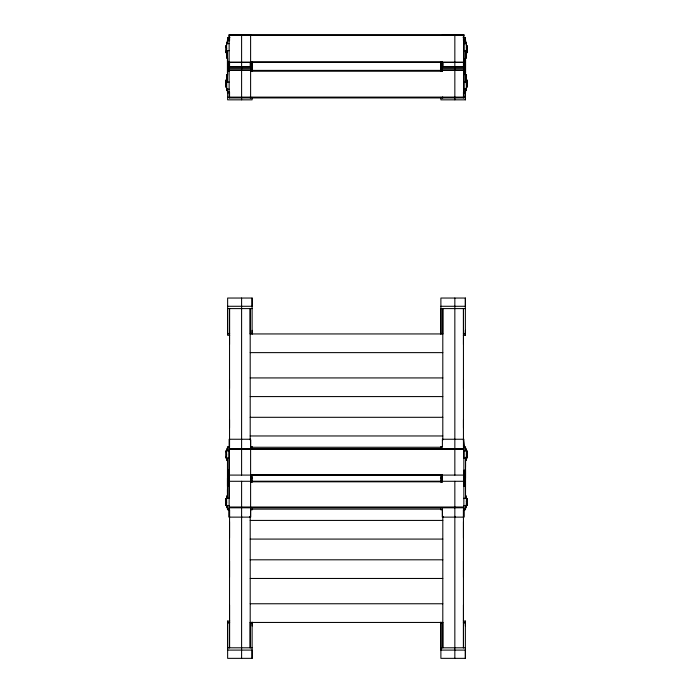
<?xml version="1.0" encoding="UTF-8"?>
<svg xmlns="http://www.w3.org/2000/svg" width="693" height="693" viewBox="0 0 693 693"><rect width="100%" height="100%" fill="white"/><g stroke="black" fill="none" stroke-linecap="round" stroke-linejoin="round"><path stroke-width="1.04" d="M225.701 501.949L225.701 505.353L225.701 498.536L225.701 499.887M225.701 457.207L225.701 457.848L225.701 451.039L225.701 451.689M225.701 84.503L225.701 86.989L225.701 80.171L225.701 83.099M225.701 51.299L225.701 52.659L225.701 45.851L225.701 47.211M226.611 502.538L226.611 501.949M226.611 454.972L226.611 454.443M226.611 81.02L226.611 74.861L226.611 84.771M226.611 48.527L226.611 48.016M226.611 44.794L226.611 42.308L227.469 42.308M227.469 59.815L227.469 82.051L227.469 76.793L226.611 76.793M227.469 42.481L227.469 40.012L229.548 39.969L229.14 35.759M227.633 621.058L227.633 658.35L252.113 658.35L252.113 650.103L227.633 650.103L227.633 621.058L229.781 621.058M227.633 90.229L227.633 99.844L252.113 99.835L252.113 97.358M227.633 75.26L227.633 68.65M229.781 37.491L227.633 37.751L229.781 37.751M228.283 69.906L228.283 67.966M463.452 34.953L463.86 35.759L463.86 34.65L229.14 34.65L229.14 71.171L228.283 71.171L228.283 61.434L229.14 61.504M228.283 62.318L228.283 61.417M442.394 482.215L442.394 474.939L250.606 474.939L250.606 517.134L229.14 517.134L229.14 507.796L463.86 507.796L463.86 517.134L442.394 517.134L442.394 508.974M463.86 39.969L463.86 97.93L229.14 97.93L229.14 61.417M229.14 34.65L250.606 34.65L250.606 97.93M229.548 509.987L229.548 647.799L229.548 622.92L227.633 622.92M229.548 427.806L229.548 419.663M229.548 388.426L229.548 380.275M229.548 344.473L229.548 336.322M229.548 92.013L229.548 97.358L227.633 97.358M229.548 70.417L250.199 70.417M229.548 62.457L229.548 66.693L250.199 66.693L250.199 62.413M241.597 658.35L241.597 481.288M241.597 475.095L241.597 298.042M241.597 99.835L241.597 97.358M241.597 34.953L241.597 97.93M250.606 475.095L250.606 439.249L229.14 439.249L229.14 517.134M250.606 446.777L250.606 440.029M251.472 69.906L251.472 67.966M250.606 61.79L250.606 71.067L251.472 71.007L251.472 64.839L250.606 64.839M252.113 626.048L252.113 622.063M229.781 335.325L227.633 335.325L227.633 298.042L252.113 298.042L252.113 333.463L250.199 333.463L250.199 308.593L250.199 440.029M252.113 66.693L252.113 62.413M252.278 70.417L252.278 61.937M440.722 70.417L440.722 61.937M440.887 622.063L440.887 658.35L465.367 658.35L465.367 650.103L440.887 650.103L440.887 622.453M440.887 97.358L440.887 99.844L465.367 99.835L465.367 90.948M440.887 70.981L440.887 68.65M441.528 69.906L441.528 67.966M442.394 71.007L441.528 71.007L441.528 62.058M442.394 517.134L442.394 509.13L250.606 509.13M442.394 61.937L442.394 70.946L250.606 70.937M442.394 34.693L463.86 34.65M442.801 70.417L463.452 70.417M463.452 62.457L463.452 66.693L442.801 66.693L442.801 62.457M454.842 658.35L454.842 481.288M454.842 475.095L454.842 298.042M454.842 34.953L454.842 99.835M463.452 509.987L463.452 647.799L463.452 622.92L465.367 622.92M463.452 427.806L463.452 419.663M463.452 388.426L463.452 380.275M463.452 344.473L463.452 336.322M463.452 97.124L465.367 97.358M463.452 40.766L463.452 35.759M464.717 69.906L464.717 67.966M463.86 71.171L464.717 71.145L464.717 64.839L463.86 64.839M464.717 62.318L464.717 61.417L464.717 65.592L465.531 65.592M465.367 626.048L465.367 621.058L463.262 621.058M463.262 335.325L465.367 335.325L465.367 333.939L463.262 333.939M440.887 334.329L440.887 298.042L465.367 298.042L465.367 333.463L463.452 333.463L463.452 308.593L463.452 447.47M465.367 99.844L465.367 90.229M465.367 75.26L465.367 68.65M465.367 66.693L465.367 58.143M465.367 42.108L465.367 37.491L463.262 37.491M465.531 59.815L465.531 82.051L465.531 76.793L466.389 76.793M465.531 42.481L465.531 40.012L463.452 39.969M466.389 506.219L466.389 503.62M466.389 501.949L466.389 501.411M466.389 498.51L466.389 497.678M466.389 458.705L466.389 456.063M466.389 454.443L466.389 453.854M466.389 451.853L466.389 450.181M466.389 81.02L466.389 74.861L466.389 84.269M466.389 49.653L466.389 58.047L466.389 42.221M466.389 48.016L466.389 47.453M466.389 45.946L466.389 44.976M466.389 44.794L466.389 42.308L465.531 42.308M467.299 504.002L467.299 505.353L467.299 498.536L467.299 502.442M467.299 454.937L467.299 457.848L467.299 451.039L467.299 453.95M467.299 84.503L467.299 86.989L467.299 80.171L467.299 83.099M229.14 35.464L463.86 35.464L463.86 92.082L465.531 92.082L465.531 89.128L465.531 92.827L463.86 92.784M463.262 37.751L465.367 37.751L465.367 43.079M227.469 40.705L229.14 40.705M463.86 40.705L465.531 40.705M226.611 43.65L229.14 43.65M463.86 43.65L466.389 43.65M226.611 50.71L229.14 50.71M463.86 50.71L466.389 50.71M466.389 53.664L465.531 53.664L465.531 56.055L466.389 56.055M226.611 56.055L227.469 56.055L227.469 53.664L226.611 53.664L226.611 58.047L226.611 42.221M463.86 61.417L464.717 61.504M228.283 61.634L229.14 61.634M463.86 61.634L464.717 61.634M228.283 61.703L229.14 61.824M463.86 61.703L464.717 61.824M228.283 62.058L229.14 62.058M250.606 62.058L442.394 62.058M463.86 62.058L464.717 62.058M229.14 62.162L463.86 62.162M227.469 62.318L229.14 62.344M250.606 62.318L251.472 62.344M441.528 62.318L442.394 62.344M463.86 62.344L465.531 62.318M229.14 62.457L250.606 62.457M442.394 62.457L463.86 62.457M228.283 62.673L229.14 62.673M250.606 62.673L251.472 62.673M441.528 62.673L442.394 62.673M463.86 62.673L464.717 62.673M227.469 62.794L228.283 62.794M251.472 62.794L252.278 62.794M440.722 62.794L441.528 62.794M464.717 62.794L465.531 62.794M228.283 63.046L229.14 63.046M250.606 63.046L251.472 63.046M441.528 63.046L442.394 63.046M463.86 63.046L464.717 63.046M228.283 63.453L229.14 63.453M250.606 63.453L251.472 63.453M441.528 63.453L442.394 63.453M463.86 63.453L464.717 63.453M228.283 63.886L229.14 63.886M250.606 63.886L251.472 63.886M441.528 63.886L442.394 63.886M463.86 63.886L464.717 63.886M228.283 64.354L229.14 64.354M250.606 64.354L251.472 64.354M441.528 64.354L442.394 64.354M463.86 64.354L464.717 64.354M228.283 64.839L229.14 64.839M441.528 64.839L442.394 64.839M227.469 65.592L228.283 65.592M252.278 65.592L251.472 65.592L251.472 62.058M440.722 65.592L441.528 65.592M227.469 66.978L228.283 66.978M251.472 66.978L252.278 66.978M440.722 66.978L441.528 66.978M464.717 66.978L465.531 66.978M228.707 67.195L251.065 67.195M441.961 67.195L464.31 67.195M228.283 67.706L229.14 67.706M250.606 67.706L251.472 67.706M441.528 67.706L442.394 67.706M463.86 67.706L464.717 67.706M228.283 68.191L229.14 68.191M250.606 68.191L251.472 68.191M441.528 68.191L442.394 68.191M463.86 68.191L464.717 68.191M228.283 68.659L251.472 68.659M441.528 68.659L464.717 68.659M228.283 69.101L229.14 69.101M250.606 69.101L251.472 69.101M441.528 69.101L442.394 69.101M463.86 69.101L464.717 69.101M228.283 69.508L229.14 69.508M250.606 69.508L251.472 69.508M441.528 69.508L442.394 69.508M463.86 69.508L464.717 69.508M227.469 69.906L229.14 69.889M250.606 69.889L252.278 69.906M440.722 69.906L442.394 69.889M463.86 69.889L465.531 69.906M228.707 70.149L251.065 70.149M441.961 70.149L464.31 70.149M228.283 70.218L229.14 70.218M250.606 70.218L251.472 70.218M441.528 70.218L442.394 70.218M463.86 70.218L464.717 70.218M227.469 70.409L228.283 70.409M229.14 70.417L463.86 70.4M464.717 70.409L465.531 70.409M228.283 70.504L229.14 70.504M250.606 70.504L442.394 70.504M463.86 70.504L464.717 70.504M228.283 70.747L229.14 70.747M250.606 70.747L442.394 70.747M463.86 70.747L464.717 70.747M228.283 70.937L229.14 70.937M463.86 70.937L464.717 70.937M228.283 71.067L229.14 71.067M463.86 71.067L464.717 71.067M226.611 79.106L227.469 79.106M465.531 79.106L466.389 79.106M229.14 82.051L226.611 82.051L226.611 89.128L229.14 89.128M463.86 82.051L466.389 82.051L466.389 89.128L463.86 89.128M226.611 90.497L227.469 90.497M465.531 90.497L466.389 90.497M229.14 97.124L463.86 97.107M227.633 306.28L252.113 306.28L252.113 298.042M440.887 306.28L465.367 306.28L465.367 298.042M252.113 308.593L227.633 308.593L227.633 333.463L229.548 333.463L229.548 308.593L229.548 447.47M465.367 308.593L440.887 308.593L440.887 333.463L442.801 333.463L442.801 308.593L442.801 440.029M227.633 333.939L229.781 333.939M250.008 333.939L443.035 333.939M250.199 352.624L442.801 352.624M250.199 377.928L442.801 377.928M250.199 396.578L442.801 396.578M250.199 417.307L442.801 417.307M250.199 435.966L442.801 435.966M229.14 446.639L227.469 446.639L227.469 450.753M250.606 446.639L252.278 446.639L252.278 447.288M442.394 446.639L440.722 446.639L440.722 447.288M463.86 446.639L465.531 446.639L465.531 450.753M250.606 447.262L442.394 447.262L442.394 439.249L463.86 439.249L463.86 458.134L466.389 458.134M227.469 447.687L229.14 447.687M463.86 447.687L465.531 447.687M229.14 448.596L463.86 448.596M227.469 448.743L226.611 448.743L226.611 460.507L227.469 460.507M465.531 448.743L466.389 448.743L466.389 460.507L465.531 460.507M226.611 450.753L229.14 450.753M463.86 450.753L466.389 450.753M226.611 458.134L229.14 458.134M227.469 470.261L229.14 470.261M228.283 473.622L229.14 473.622M463.86 473.622L464.717 473.622M228.283 473.787L229.14 473.787M463.86 473.787L464.717 473.787M228.283 474.003L229.14 474.003M463.86 474.003L464.717 474.003M228.283 474.263L229.14 474.263M463.86 474.263L464.717 474.263M228.283 474.584L229.14 474.584M463.86 474.584L464.717 474.584M228.283 474.939L229.14 474.939M463.86 474.939L464.717 474.939M228.283 475.329L229.14 475.329M250.606 475.329L251.472 475.329M441.528 475.329L442.394 475.329M463.86 475.329L464.717 475.329M228.283 475.753L229.14 475.753M250.606 475.753L251.472 475.753M441.528 475.753L442.394 475.753M463.86 475.753L464.717 475.753M228.283 476.212L229.14 476.212M250.606 476.212L251.472 476.212M441.528 476.212L442.394 476.212M463.86 476.212L464.717 476.212M228.283 476.689L229.14 476.689M250.606 476.689L251.472 476.689M441.528 476.689L442.394 476.689M463.86 476.689L464.717 476.689M228.283 477.182L229.14 477.182M250.606 477.182L251.472 477.182M441.528 477.182L442.394 477.182M463.86 477.182L464.717 477.182M228.283 477.685L229.14 477.685M250.606 477.685L251.472 477.685M441.528 477.685L442.394 477.685M463.86 477.685L464.717 477.685M229.14 478.196L227.469 478.196L227.469 498.258L227.469 489.241M250.606 478.196L252.278 478.196M440.722 478.196L442.394 478.196M463.86 478.196L465.531 478.196L465.531 458.134L465.531 467.151M228.283 478.698L229.14 478.698M250.606 478.698L251.472 478.698M441.528 478.698L442.394 478.698M463.86 478.698L464.717 478.698M228.283 479.209L229.14 479.209M250.606 479.209L251.472 479.209M441.528 479.209L442.394 479.209M463.86 479.209L464.717 479.209M228.283 479.703L229.14 479.703M250.606 479.703L251.472 479.703M441.528 479.703L442.394 479.703M463.86 479.703L464.717 479.703M228.283 480.18L229.14 480.18M250.606 480.18L251.472 480.18M441.528 480.18L442.394 480.18M463.86 480.18L464.717 480.18M228.283 480.63L229.14 480.63M250.606 480.63L251.472 480.63M441.528 480.63L442.394 480.63M463.86 480.63L464.717 480.63M228.283 481.063L229.14 481.063M250.606 481.063L251.472 481.063M441.528 481.063L442.394 481.063M463.86 481.063L464.717 481.063M229.14 481.288L463.86 481.288M228.283 481.453L229.14 481.453M250.606 481.453L442.394 481.453M463.86 481.453L464.717 481.453M228.283 481.808L229.14 481.808M250.606 481.808L442.394 481.808M463.86 481.808L464.717 481.808M228.283 482.12L229.14 482.12M463.86 482.12L464.717 482.12M228.283 482.389L229.14 482.389M463.86 482.389L464.717 482.389M228.283 482.605L229.14 482.605M463.86 482.605L464.717 482.605M229.14 486.131L227.469 486.131L227.469 458.134M465.531 486.131L463.86 486.131L463.86 482.77L464.717 482.77L464.717 486.131L464.717 470.261M227.469 495.885L226.611 495.885L226.611 507.648L227.469 507.648M465.531 495.885L466.389 495.885L466.389 507.648L465.531 507.648M226.611 498.258L229.14 498.258L229.14 482.77L228.283 482.77L228.283 486.131L228.283 470.261M463.86 498.258L466.389 498.258M226.611 505.63L229.14 505.63M463.86 505.63L466.389 505.63M229.14 507.016L463.86 507.016M227.469 508.705L229.14 508.705M463.86 508.705L465.531 508.705M229.14 509.753L227.469 509.753L227.469 505.63M250.606 509.753L252.278 509.753L252.278 508.974M442.394 509.753L440.722 509.753L440.722 508.974M463.86 509.753L465.531 509.753L465.531 505.63M250.199 520.426L442.801 520.426M250.199 539.085L442.801 539.085M250.199 559.805L442.801 559.805M250.199 578.464L442.801 578.464M250.199 603.759L442.801 603.759M227.633 622.453L229.781 622.453M250.008 622.453L443.035 622.453M463.262 622.453L465.367 622.453M252.113 622.92L250.199 622.92L250.199 647.799L250.199 516.354L250.199 517.134M440.887 622.92L442.801 622.92L442.801 647.799L442.801 516.354L442.801 517.134M227.633 647.799L252.113 647.799M440.887 647.799L465.367 647.799M467.299 48.744L467.299 45.851L467.299 52.659L467.299 49.766M466.389 84.771L466.389 85.343M466.389 86.911L466.389 87.855M466.389 88.08L466.389 90.575M465.531 39.969L465.531 43.65M465.531 50.71L465.531 72.982M465.531 498.258L465.531 470.261L463.86 470.261L463.86 517.134M465.367 58.004L465.367 74.922M465.367 330.336L465.367 335.325M465.367 621.058L465.367 658.35M463.452 92.013L463.452 97.93M463.452 509.606L463.452 517.134M463.452 521.708L463.452 537.803M463.452 561.087L463.452 577.182M463.452 605.041L463.452 621.136M454.842 516.354L454.842 517.134M442.801 62.413L442.801 66.693M442.801 97.124L442.801 97.93M442.394 61.79L442.394 71.145M442.394 97.107L442.394 97.93M441.528 474.939L441.528 482.163M440.887 62.266L440.887 70.651M440.722 62.318L440.722 70.868M440.722 475.181L440.722 482.215M252.278 62.318L252.278 70.868M252.278 475.181L252.278 482.215M252.113 62.266L252.113 70.981M252.113 330.336L252.113 334.329M252.113 622.453L252.113 658.35M251.472 474.939L251.472 482.163M250.606 508.974L250.606 517.134M250.199 97.124L250.199 97.93M241.597 516.354L241.597 517.134M229.548 34.953L229.548 40.766M229.548 97.124L229.548 97.93M229.548 509.606L229.548 517.134M229.548 521.708L229.548 537.803M229.548 561.087L229.548 577.182M229.548 605.041L229.548 621.136M227.633 37.491L227.633 43.079M227.633 58.004L227.633 70.651M227.469 39.969L227.469 43.65M227.469 50.71L227.469 72.982M226.611 85.343L226.611 87.855M226.611 88.08L226.611 90.575M227.469 89.128L227.469 92.082L229.14 92.082L229.14 92.827L227.469 92.784L227.469 89.128M229.14 449.367L229.14 475.095L463.86 475.095L463.86 449.367L229.14 449.367M463.452 440.029L463.86 446.777L463.452 440.029"/></g></svg>
